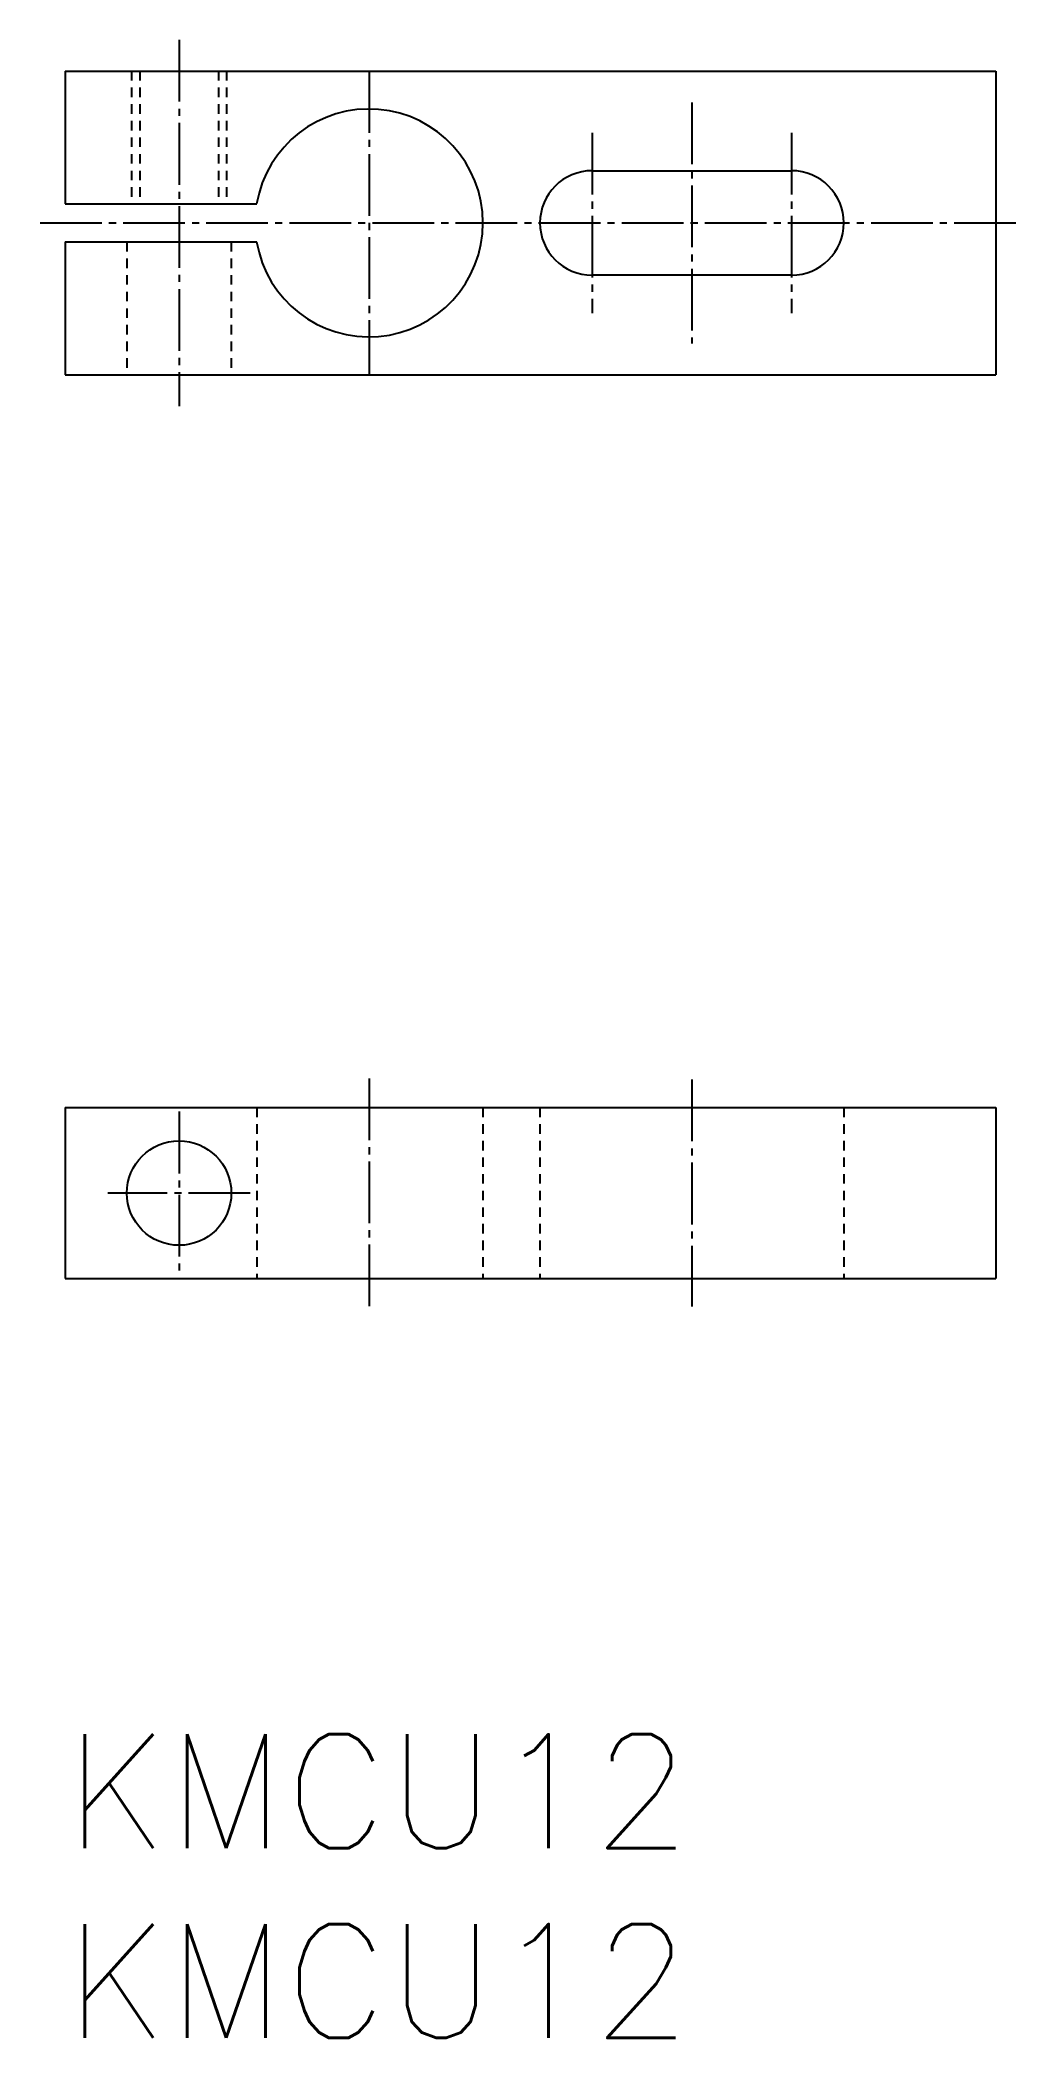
# Model space of a CAD drawing. Extents: x -645 to -594, y -2548 to -2443.
import ezdxf

# ---------------------------------------------------------------- set-up
doc = ezdxf.new("R2010")
doc.units = 0
doc.header["$LTSCALE"] = 0.25
doc.linetypes.add('CENTER', pattern=[17.5, 13, -1.5, 1.5, -1.5])
doc.linetypes.add('DASHED', pattern=[3.5, 2, -1.5])
doc.layers.get('0').update_dxf_attribs({"linetype": 'CONTINUOUS'})
doc.layers.add('CENTER', color=1, linetype='CENTER')
doc.styles.get("Standard").update_dxf_attribs({"font": 'txt', "bigfont": 'BIGFONT'})

msp = doc.modelspace()

# ---------------------------------------------------------------- linework, layer by layer
at = {"color": 7, "linetype": 'CONTINUOUS'}
for p, q in [((-643.96, -2444.31), (-643.96, -2451.31)), ((-643.96, -2444.31), (-594.96, -2444.31)), ((-594.96, -2444.31), (-594.96, -2460.31)), ((-616.21, -2449.56), (-605.71, -2449.56)), ((-643.96, -2451.31), (-633.86, -2451.31)), ((-643.96, -2453.31), (-643.96, -2460.31)), ((-643.96, -2453.31), (-633.86, -2453.31)), ((-605.71, -2455.06), (-616.21, -2455.06)), ((-643.96, -2460.31), (-594.96, -2460.31)), ((-643.96, -2498.91), (-643.96, -2507.91)), ((-643.96, -2498.91), (-594.96, -2498.91)), ((-594.96, -2498.91), (-594.96, -2507.91)), ((-594.96, -2501.23), (-594.96, -2501.23)), ((-594.96, -2503.04), (-594.96, -2503.04)), ((-643.96, -2507.91), (-594.96, -2507.91))]:
    msp.add_line(p, q, dxfattribs=at)
at = {"color": 3, "linetype": 'DASHED'}
for p, q in [((-640.46, -2444.31), (-640.46, -2451.31)), ((-640.02, -2444.31), (-640.02, -2451.31)), ((-635.89, -2444.31), (-635.89, -2451.31)), ((-635.46, -2444.31), (-635.46, -2451.31)), ((-640.71, -2453.31), (-640.71, -2460.31)), ((-635.21, -2453.31), (-635.21, -2460.31)), ((-633.86, -2498.91), (-633.86, -2507.91)), ((-621.96, -2498.91), (-621.96, -2507.91)), ((-618.96, -2498.91), (-618.96, -2507.91)), ((-602.96, -2498.91), (-602.96, -2507.91))]:
    msp.add_line(p, q, dxfattribs=at)
at = {"color": 7, "linetype": 'CONTINUOUS'}
msp.add_circle((-637.96, -2503.41), 2.75, dxfattribs=at)
for centre, radius, start, end in [((-627.96, -2452.31), 6, 189.5941, 170.4059), ((-616.21, -2452.31), 2.75, 90, 270), ((-605.71, -2452.31), 2.75, 270, 90)]:
    msp.add_arc(centre, radius, start, end, dxfattribs=at)
at = {"layer": 'CENTER', "color": 1, "linetype": 'CENTER'}
for p, q in [((-637.96, -2442.67), (-637.96, -2461.97)), ((-627.96, -2444.31), (-627.96, -2460.31)), ((-610.96, -2445.97), (-610.96, -2458.66)), ((-616.21, -2447.56), (-616.21, -2457.06)), ((-605.71, -2447.56), (-605.71, -2457.06)), ((-645.28, -2452.31), (-593.63, -2452.31)), ((-627.96, -2497.37), (-627.96, -2509.39)), ((-610.96, -2497.43), (-610.96, -2509.39)), ((-637.96, -2499.12), (-637.96, -2507.7)), ((-634.21, -2503.41), (-641.71, -2503.41))]:
    msp.add_line(p, q, dxfattribs=at)

# ---------------------------------------------------------------- texts
at = {"color": 7, "linetype": 'CONTINUOUS'}
for p in [(-643.96, -2537.91), (-643.96, -2547.91)]:
    msp.add_text('KMCU12', height=6, dxfattribs=at).set_placement(p)

doc.saveas('drawing.dxf')
